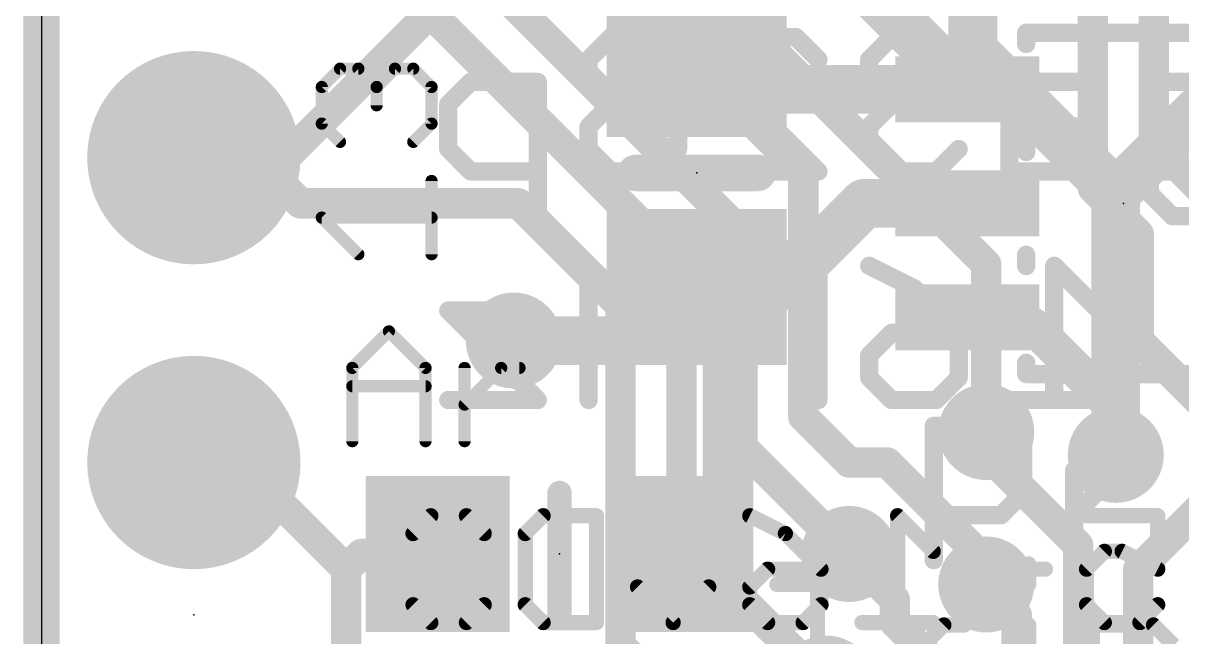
# Model space of a CAD drawing. Extents: x -9 to 9, y -1.3 to 37.
# Drawn here: x -9.04 to 0.61, y 17.6 to 22.71 of the extents above; entities that cross this region are included whole.
import ezdxf

# ---------------------------------------------------------------- set-up
doc = ezdxf.new("R2010")
doc.units = 0
for name, color, linetype in [('1', 12, 'CONTINUOUS'), ('16', 132, 'CONTINUOUS'), ('17', 110, 'CONTINUOUS'), ('18', 110, 'CONTINUOUS'), ('20', 53, 'CONTINUOUS'), ('21', 40, 'CONTINUOUS'), ('22', 6, 'CONTINUOUS'), ('23', 53, 'CONTINUOUS')]:
    doc.layers.add(name, color=color, linetype=linetype)

# ---------------------------------------------------------------- blocks, each defined once
blk = doc.blocks.new('RECT')
blk.add_solid([(-0.5, -0.5), (0.5, -0.5), (-0.5, 0.5), (0.5, 0.5)])
blk = doc.blocks.new('ROUNDP')
at = {"const_width": 0.5}
blk.add_lwpolyline([(0, -0.25, 1), (0, 0.25, 1), (0, -0.25)], format="xyb", dxfattribs=at)
blk = doc.blocks.new('ROUNDV')
at = {"const_width": 0.5}
blk.add_lwpolyline([(0, -0.25, 1), (0, 0.25, 1), (0, -0.25)], format="xyb", dxfattribs=at)

msp = doc.modelspace()

# ---------------------------------------------------------------- linework, layer by layer
at = {"layer": '1'}
for points, const_width in [([(-4.826, 23.622), (-6.985, 21.463)], 0.254), ([(-1.173, 22.159), (-2.128, 23.114)], 0.4064), ([(0.381, 23.114), (0.381, 21.717)], 0.254), ([(-0.127, 22.86), (-0.127, 21.336)], 0.254), ([(-3.429, 22.413), (-3.175, 22.159)], 0.4064), ([(-3.175, 22.159), (-1.173, 22.159)], 0.4064), ([(0.381, 21.717), (0.889, 21.209)], 0.254), ([(-7.493, 21.463), (-7.62, 21.59)], 0.254), ([(-6.985, 21.463), (-7.493, 21.463)], 0.254), ([(-0.127, 21.336), (0.254, 20.955)], 0.254), ([(-2.032, 21.209), (-2.54, 20.701)], 0.4064), ([(-1.173, 21.209), (-2.032, 21.209)], 0.4064), ([(0.254, 20.955), (0.254, 20.066)], 0.254), ([(-3.241, 20.701), (-3.429, 20.513)], 0.4064), ([(-2.54, 20.701), (-3.241, 20.701)], 0.4064), ([(-3.175, 20.259), (-3.429, 20.513)], 0.4064), ([(-3.175, 20.066), (-3.175, 20.259)], 0.4064), ([(-1.107, 20.193), (-1.173, 20.259)], 0.3048), ([(-0.635, 20.193), (-1.107, 20.193)], 0.3048), ([(0.0635, 19.4945), (-0.635, 20.193)], 0.3048), ([(-4.953, 20.066), (-3.175, 20.066)], 0.4064), ([(-3.175, 20.066), (-3.175, 18.581)], 0.4064), ([(0.254, 20.066), (0.9525, 19.3675)], 0.254), ([(0.0635, 19.1135), (0.0635, 19.4945)], 0.3048), ([(-1.016, 19.1262), (-1.016, 19.304)], 0.254), ([(-0.25, 18.3602), (-1.016, 19.1262)], 0.254), ([(-7.239, 19.05), (-7.62, 19.05)], 0.254), ([(-6.35, 18.161), (-7.239, 19.05)], 0.254), ([(-3.263, 18.581), (-3.556, 18.288)], 0.4064), ([(-3.175, 18.581), (-3.263, 18.581)], 0.4064), ([(0.762, 18.669), (0.25, 18.157)], 0.254), ([(-0.25, 16.447), (-0.25, 18.3602)], 0.254), ([(-6.223, 18.288), (-6.35, 18.161)], 0.254), ([(-5.588, 18.288), (-6.223, 18.288)], 0.254), ([(-1.905, 18.034), (-2.159, 18.288)], 0.254), ([(-1.778, 17.907), (-2.159, 18.288)], 0.254), ([(-6.35, 15.621), (-6.35, 18.161)], 0.254), ([(0.25, 18.157), (0.25, 16.447)], 0.254), ([(-0.762, 17.78), (-1.016, 18.034)], 0.254), ([(-1.778, 17.7165), (-1.778, 17.907)], 0.254), ([(-0.762, 17.399), (-0.762, 17.78)], 0.254), ([(-1.25, 17.1885), (-1.778, 17.7165)], 0.254)]:
    msp.add_lwpolyline(points, dxfattribs=dict(at, const_width=const_width))
for points, const_width in [([(-3.3572, 22.4848, 1), (-3.5008, 22.3412)], 0.2032), ([(-3.175, 22.2606, 1), (-3.175, 22.0574)], 0.2032), ([(-3.2468, 22.0872, 1), (-3.1032, 22.2308)], 0.2032), ([(-1.2448, 22.0872, 1), (-1.1012, 22.2308)], 0.2032), ([(-1.173, 22.0574, 1), (-1.173, 22.2606)], 0.2032), ([(0.4259, 21.7619, 1), (0.3361, 21.6721)], 0.127), ([(0.3175, 21.717, 1), (0.4445, 21.717)], 0.127), ([(-7.5751, 21.6349, 1), (-7.6649, 21.5451)], 0.127), ([(-7.493, 21.5265, 1), (-7.493, 21.3995)], 0.127), ([(-7.5379, 21.4181, 1), (-7.4481, 21.5079)], 0.127), ([(-7.0299, 21.5079, 1), (-6.9401, 21.4181)], 0.127), ([(-6.985, 21.3995, 1), (-6.985, 21.5265)], 0.127), ([(-0.0821, 21.3809, 1), (-0.1719, 21.2911)], 0.127), ([(-2.032, 21.3106, 1), (-2.032, 21.1074)], 0.2032), ([(-1.9602, 21.1372, 1), (-2.1038, 21.2808)], 0.2032), ([(-1.173, 21.1074, 1), (-1.173, 21.3106)], 0.2032), ([(-0.1905, 21.336, 1), (-0.0635, 21.336)], 0.127), ([(0.3175, 20.955, 1), (0.1905, 20.955)], 0.127), ([(0.2091, 20.9101, 1), (0.2989, 20.9999)], 0.127), ([(-3.241, 20.8026, 1), (-3.241, 20.5994)], 0.2032), ([(-3.1692, 20.6292, 1), (-3.3128, 20.7728)], 0.2032), ([(-2.6118, 20.7728, 1), (-2.4682, 20.6292)], 0.2032), ([(-2.54, 20.5994, 1), (-2.54, 20.8026)], 0.2032), ([(-3.3572, 20.5848, 1), (-3.5008, 20.4412)], 0.2032), ([(-3.5008, 20.5848, 1), (-3.3572, 20.4412)], 0.2032), ([(-3.0734, 20.259, 1), (-3.2766, 20.259)], 0.2032), ([(-3.2468, 20.1872, 1), (-3.1032, 20.3308)], 0.2032), ([(-1.1191, 20.3129, 1), (-1.2269, 20.2051)], 0.1524), ([(-1.107, 20.2692, 1), (-1.107, 20.1168)], 0.1524), ([(-1.1609, 20.1391, 1), (-1.0531, 20.2469)], 0.1524), ([(-0.5811, 20.2469, 1), (-0.6889, 20.1391)], 0.1524), ([(-0.635, 20.1168, 1), (-0.635, 20.2692)], 0.1524), ([(-4.953, 20.1676, 1), (-4.953, 19.9644)], 0.2032), ([(-3.0734, 20.066, 1), (-3.2766, 20.066)], 0.2032), ([(-3.175, 19.9644, 1), (-3.175, 20.1676)], 0.2032), ([(0.2989, 20.1109, 1), (0.2091, 20.0211)], 0.127), ([(-3.2766, 20.066, 1), (-3.0734, 20.066)], 0.2032), ([(0.1905, 20.066, 1), (0.3175, 20.066)], 0.127), ([(0.1397, 19.4945, 1), (-0.0127, 19.4945)], 0.1524), ([(0.0096, 19.4406, 1), (0.1174, 19.5484)], 0.1524), ([(-0.9525, 19.304, 1), (-1.0795, 19.304)], 0.127), ([(-0.9711, 19.1711, 1), (-1.0609, 19.0813)], 0.127), ([(-7.62, 19.1135, 1), (-7.62, 18.9865)], 0.127), ([(-7.1941, 19.0949, 1), (-7.2839, 19.0051)], 0.127), ([(-7.239, 18.9865, 1), (-7.239, 19.1135)], 0.127), ([(-1.0795, 19.1262, 1), (-0.9525, 19.1262)], 0.127), ([(-0.0127, 19.1135, 1), (0.1397, 19.1135)], 0.1524), ([(-3.263, 18.6826, 1), (-3.263, 18.4794)], 0.2032), ([(-3.1912, 18.5092, 1), (-3.3348, 18.6528)], 0.2032), ([(-3.175, 18.4794, 1), (-3.175, 18.6826)], 0.2032), ([(-3.2766, 18.581, 1), (-3.0734, 18.581)], 0.2032), ([(-3.6278, 18.3598, 1), (-3.4842, 18.2162)], 0.2032), ([(-0.1865, 18.3602, 1), (-0.3135, 18.3602)], 0.127), ([(-0.2949, 18.3153, 1), (-0.2051, 18.4051)], 0.127), ([(-6.223, 18.3515, 1), (-6.223, 18.2245)], 0.127), ([(-6.1781, 18.2431, 1), (-6.2679, 18.3329)], 0.127), ([(-5.588, 18.2245, 1), (-5.588, 18.3515)], 0.127), ([(-2.1141, 18.3329, 1), (-2.2039, 18.2431)], 0.127), ([(-2.1141, 18.3329, 1), (-2.2039, 18.2431)], 0.127), ([(-6.2865, 18.161, 1), (-6.4135, 18.161)], 0.127), ([(-6.3949, 18.2059, 1), (-6.3051, 18.1161)], 0.127), ([(-6.3949, 18.1161, 1), (-6.3051, 18.2059)], 0.127), ([(0.3135, 18.157, 1), (0.1865, 18.157)], 0.127), ([(0.2051, 18.2019, 1), (0.2949, 18.1121)], 0.127), ([(-0.9711, 18.0789, 1), (-1.0609, 17.9891)], 0.127), ([(-1.9499, 17.9891, 1), (-1.8601, 18.0789)], 0.127), ([(-1.7145, 17.907, 1), (-1.8415, 17.907)], 0.127), ([(-1.8229, 17.8621, 1), (-1.7331, 17.9519)], 0.127), ([(-0.6985, 17.78, 1), (-0.8255, 17.78)], 0.127), ([(-0.8069, 17.7351, 1), (-0.7171, 17.8249)], 0.127), ([(-1.7331, 17.7614, 1), (-1.8229, 17.6716)], 0.127), ([(-1.8415, 17.7165, 1), (-1.7145, 17.7165)], 0.127)]:
    msp.add_lwpolyline(points, format="xyb", dxfattribs=dict(at, const_width=const_width))
at = {"layer": '16'}
for points, const_width in [([(-8.89, 36.83), (-8.89, 0)], 0.3048), ([(-1.016, 20.701), (-4.826, 24.511)], 0.254), ([(-5.461, 24.384), (-2.54, 21.463)], 0.254), ([(-3.556, 20.701), (-6.985, 24.13)], 0.254), ([(-1.1275, 22.4856), (-1.1275, 23.9875)], 0.4064), ([(-3.048, 20.955), (-6.096, 24.003)], 0.254), ([(0.0635, 21.2946), (-1.1275, 22.4856)], 0.4064), ([(0.0635, 21.2946), (0.7399, 21.971)], 0.4064), ([(2.032, 21.971), (0.7399, 21.971)], 0.3048), ([(-7.112, 21.59), (-7.62, 21.59)], 0.254), ([(-6.731, 21.209), (-7.112, 21.59)], 0.254), ([(-2.54, 21.463), (-2.54, 19.431)], 0.254), ([(0.0635, 19.1135), (0.0635, 21.2946)], 0.4064), ([(-4.914, 21.209), (-6.731, 21.209)], 0.254), ([(-4.064, 20.359), (-4.914, 21.209)], 0.254), ([(-3.048, 19.177), (-3.048, 20.955)], 0.254), ([(-3.556, 18.415), (-3.556, 20.701)], 0.254), ([(-1.016, 19.304), (-1.016, 20.701)], 0.254), ([(-4.064, 17.526), (-4.064, 20.359)], 0.254), ([(-2.54, 19.431), (-2.159, 19.05)], 0.254), ([(-3.048, 19.177), (-2.159, 18.288)], 0.254), ([(-2.159, 19.05), (-1.8415, 19.05)], 0.254), ([(-1.8415, 19.05), (-1.016, 18.2245)], 0.254), ([(-2.3495, 17.2085), (-3.556, 18.415)], 0.254), ([(-1.016, 18.2245), (-1.016, 18.034)], 0.254), ([(-1.016, 18.161), (-1.016, 18.034)], 0.254), ([(-3.556, 17.018), (-4.064, 17.526)], 0.254)]:
    msp.add_lwpolyline(points, dxfattribs=dict(at, const_width=const_width))
for points, const_width in [([(-1.0557, 22.5574, 1), (-1.1993, 22.4137)], 0.2032), ([(-1.2291, 22.4856, 1), (-1.0259, 22.4856)], 0.2032), ([(0.8118, 21.8992, 1), (0.6681, 22.0428)], 0.2032), ([(0.7399, 22.0472, 1), (0.7399, 21.8948)], 0.1524), ([(-7.62, 21.6535, 1), (-7.62, 21.5265)], 0.127), ([(-7.0671, 21.6349, 1), (-7.1569, 21.5451)], 0.127), ([(-7.112, 21.5265, 1), (-7.112, 21.6535)], 0.127), ([(-2.4765, 21.463, 1), (-2.6035, 21.463)], 0.127), ([(-2.5849, 21.4181, 1), (-2.4951, 21.5079)], 0.127), ([(0.1651, 21.2946, 1), (-0.0381, 21.2946)], 0.2032), ([(-0.0083, 21.3664, 1), (0.1353, 21.2227)], 0.2032), ([(-0.0083, 21.2227, 1), (0.1353, 21.3664)], 0.2032), ([(-6.731, 21.2725, 1), (-6.731, 21.1455)], 0.127), ([(-6.7759, 21.1641, 1), (-6.6861, 21.2539)], 0.127), ([(-4.8691, 21.2539, 1), (-4.9589, 21.1641)], 0.127), ([(-4.914, 21.1455, 1), (-4.914, 21.2725)], 0.127), ([(-2.9845, 20.955, 1), (-3.1115, 20.955)], 0.127), ([(-3.0929, 20.9101, 1), (-3.0031, 20.9999)], 0.127), ([(-3.4925, 20.701, 1), (-3.6195, 20.701)], 0.127), ([(-3.6009, 20.6561, 1), (-3.5111, 20.7459)], 0.127), ([(-0.9525, 20.701, 1), (-1.0795, 20.701)], 0.127), ([(-1.0609, 20.6561, 1), (-0.9711, 20.7459)], 0.127), ([(-4.0005, 20.359, 1), (-4.1275, 20.359)], 0.127), ([(-4.1089, 20.3141, 1), (-4.0191, 20.4039)], 0.127), ([(-2.4951, 19.4759, 1), (-2.5849, 19.3861)], 0.127), ([(-2.6035, 19.431, 1), (-2.4765, 19.431)], 0.127), ([(-1.0795, 19.304, 1), (-0.9525, 19.304)], 0.127), ([(-3.0031, 19.2219, 1), (-3.0929, 19.1321)], 0.127), ([(-3.1115, 19.177, 1), (-2.9845, 19.177)], 0.127), ([(-2.159, 19.1135, 1), (-2.159, 18.9865)], 0.127), ([(-2.2039, 19.0051, 1), (-2.1141, 19.0949)], 0.127), ([(-1.7966, 19.0949, 1), (-1.8864, 19.0051)], 0.127), ([(-1.8415, 18.9865, 1), (-1.8415, 19.1135)], 0.127), ([(-0.0381, 19.1135, 1), (0.1651, 19.1135)], 0.2032), ([(-3.5111, 18.4599, 1), (-3.6009, 18.3701)], 0.127), ([(-3.6195, 18.415, 1), (-3.4925, 18.415)], 0.127), ([(-2.2039, 18.2431, 1), (-2.1141, 18.3329)], 0.127), ([(-0.9525, 18.2245, 1), (-1.0795, 18.2245)], 0.127), ([(-0.9525, 18.161, 1), (-1.0795, 18.161)], 0.127), ([(-1.0609, 18.1796, 1), (-0.9711, 18.2694)], 0.127), ([(-1.0795, 18.034, 1), (-0.9525, 18.034)], 0.127), ([(-1.0795, 18.034, 1), (-0.9525, 18.034)], 0.127), ([(-4.0191, 17.5709, 1), (-4.1089, 17.4811)], 0.127)]:
    msp.add_lwpolyline(points, format="xyb", dxfattribs=dict(at, const_width=const_width))
at = {"layer": '20'}
msp.add_line((-8.89, 34.163), (-8.89, 0), dxfattribs=at)
at = {"layer": '21'}
for points, const_width in [([(-0.683, 22.631), (0.937, 22.631)], 0.1524), ([(-0.683, 22.537), (-0.683, 22.631)], 0.1524), ([(-6.554, 22.1789), (-6.4015, 22.3314)], 0.1016), ([(-6.4015, 22.3314), (-6.2489, 22.3314)], 0.1016), ([(-6.2489, 22.3314), (-6.0964, 22.1789)], 0.1016), ([(-6.0964, 22.1789), (-5.9439, 22.3314)], 0.1016), ([(-5.9439, 22.3314), (-5.7913, 22.3314)], 0.1016), ([(-5.7913, 22.3314), (-5.6388, 22.1789)], 0.1016), ([(-6.554, 21.8738), (-6.554, 22.1789)], 0.1016), ([(-6.0964, 22.1789), (-6.0964, 22.0263)], 0.1016), ([(-5.6388, 22.1789), (-5.6388, 21.8738)], 0.1016), ([(-6.4015, 21.7213), (-6.554, 21.8738)], 0.1016), ([(-5.6388, 21.8738), (-5.7913, 21.7213)], 0.1016), ([(-0.683, 21.637), (-0.683, 21.731)], 0.1524), ([(-2.921, 21.463), (-3.937, 21.463)], 0.3048), ([(-5.6388, 20.7858), (-5.6388, 21.3959)], 0.1016), ([(-6.2489, 20.7858), (-6.554, 21.0908)], 0.1016), ([(-6.554, 21.0908), (-5.6388, 21.0908)], 0.1016), ([(-0.683, 20.687), (-0.683, 20.781)], 0.1524), ([(-6.2992, 19.8379), (-5.9941, 20.143)], 0.1016), ([(-5.9941, 20.143), (-5.6891, 19.8379)], 0.1016), ([(-0.683, 19.787), (-0.683, 19.881)], 0.1524), ([(-6.2992, 19.2278), (-6.2992, 19.8379)], 0.1016), ([(-5.6891, 19.8379), (-5.6891, 19.2278)], 0.1016), ([(-5.3637, 19.2278), (-5.3637, 19.8379)], 0.1016), ([(-5.3637, 19.5329), (-5.0586, 19.8379)], 0.1016), ([(-5.0586, 19.8379), (-4.9061, 19.8379)], 0.1016), ([(0.937, 19.787), (-0.683, 19.787)], 0.1524), ([(-6.2992, 19.6854), (-5.6891, 19.6854)], 0.1016), ([(-1.4535, 18.2372), (-1.4535, 19.3558)], 0.1524), ([(-1.4535, 19.3558), (-0.8942, 19.3558)], 0.1524), ([(-0.8942, 19.3558), (-0.7077, 19.1693)], 0.1524), ([(-0.7077, 19.1693), (-0.7077, 18.7965)], 0.1524), ([(-0.2841, 18.2372), (-0.2841, 18.9829)], 0.1524), ([(-0.2841, 18.6101), (0.0888, 18.9829)], 0.1524), ([(0.0888, 18.9829), (0.2752, 18.9829)], 0.1524), ([(-4.572, 18.796), (-4.572, 17.78)], 0.2032), ([(-0.7077, 18.7965), (-0.8942, 18.6101)], 0.1524), ([(-0.8942, 18.6101), (-1.4535, 18.6101)], 0.1524), ([(-0.6623, 18.2043), (-0.6623, 18.0349)], 0.127), ([(-2.7613, 18.0349), (-2.0834, 18.0349)], 0.127), ([(-2.4223, 17.018), (-2.4223, 18.0349)], 0.127), ([(-1.7088, 17.018), (-1.7088, 17.6959)], 0.127), ([(-1.7088, 17.357), (-1.3699, 17.6959)], 0.127), ([(-1.3699, 17.6959), (-1.2004, 17.6959)], 0.127), ([(-0.8318, 17.6959), (-0.6623, 17.6959)], 0.127), ([(-0.6623, 17.6959), (-0.6623, 17.018)], 0.127), ([(-0.1301, 17.018), (-0.1301, 17.6959)], 0.127), ([(-0.1301, 17.6959), (0.3783, 17.6959)], 0.127), ([(0.3783, 17.6959), (0.5478, 17.5264)], 0.127)]:
    msp.add_lwpolyline(points, dxfattribs=dict(at, const_width=const_width))
for points, const_width in [([(-0.683, 22.6691, 1), (-0.683, 22.5929)], 0.0762), ([(-0.6449, 22.631, 1), (-0.7211, 22.631)], 0.0762), ([(-0.7211, 22.537, 1), (-0.6449, 22.537)], 0.0762), ([(-6.4015, 22.3568, 1), (-6.4015, 22.306)], 0.0508), ([(-6.3835, 22.3134, 1), (-6.4194, 22.3494)], 0.0508), ([(-6.231, 22.3494, 1), (-6.2669, 22.3134)], 0.0508), ([(-6.2489, 22.306, 1), (-6.2489, 22.3568)], 0.0508), ([(-5.9439, 22.3568, 1), (-5.9439, 22.306)], 0.0508), ([(-5.9259, 22.3134, 1), (-5.9618, 22.3494)], 0.0508), ([(-5.7734, 22.3494, 1), (-5.8093, 22.3134)], 0.0508), ([(-5.7913, 22.306, 1), (-5.7913, 22.3568)], 0.0508), ([(-6.5286, 22.1789, 1), (-6.5794, 22.1789)], 0.0508), ([(-6.5719, 22.1968, 1), (-6.536, 22.1609)], 0.0508), ([(-6.071, 22.1789, 1), (-6.1218, 22.1789)], 0.0508), ([(-6.1144, 22.1968, 1), (-6.0784, 22.1609)], 0.0508), ([(-6.1144, 22.1609, 1), (-6.0784, 22.1968)], 0.0508), ([(-5.6134, 22.1789, 1), (-5.6642, 22.1789)], 0.0508), ([(-5.6568, 22.1609, 1), (-5.6208, 22.1968)], 0.0508), ([(-6.1218, 22.0263, 1), (-6.071, 22.0263)], 0.0508), ([(-6.536, 21.8918, 1), (-6.5719, 21.8558)], 0.0508), ([(-5.6208, 21.8558, 1), (-5.6568, 21.8918)], 0.0508), ([(-6.5794, 21.8738, 1), (-6.5286, 21.8738)], 0.0508), ([(-5.6642, 21.8738, 1), (-5.6134, 21.8738)], 0.0508), ([(-6.4194, 21.7033, 1), (-6.3835, 21.7392)], 0.0508), ([(-5.8093, 21.7392, 1), (-5.7734, 21.7033)], 0.0508), ([(-0.6449, 21.731, 1), (-0.7211, 21.731)], 0.0762), ([(-0.7211, 21.637, 1), (-0.6449, 21.637)], 0.0762), ([(-3.937, 21.5392, 1), (-3.937, 21.3868)], 0.1524), ([(-2.921, 21.3868, 1), (-2.921, 21.5392)], 0.1524), ([(-5.6134, 21.3959, 1), (-5.6642, 21.3959)], 0.0508), ([(-6.554, 21.1162, 1), (-6.554, 21.0654)], 0.0508), ([(-6.536, 21.1088, 1), (-6.5719, 21.0729)], 0.0508), ([(-5.6388, 21.0654, 1), (-5.6388, 21.1162)], 0.0508), ([(-6.2669, 20.7678, 1), (-6.231, 20.8037)], 0.0508), ([(-5.6642, 20.7858, 1), (-5.6134, 20.7858)], 0.0508), ([(-0.6449, 20.781, 1), (-0.7211, 20.781)], 0.0762), ([(-0.7211, 20.687, 1), (-0.6449, 20.687)], 0.0762), ([(-5.9762, 20.1609, 1), (-6.0121, 20.125)], 0.0508), ([(-5.9762, 20.125, 1), (-6.0121, 20.1609)], 0.0508), ([(-0.6449, 19.881, 1), (-0.7211, 19.881)], 0.0762), ([(-6.2738, 19.8379, 1), (-6.3246, 19.8379)], 0.0508), ([(-6.3172, 19.8559, 1), (-6.2812, 19.82)], 0.0508), ([(-5.6637, 19.8379, 1), (-5.7145, 19.8379)], 0.0508), ([(-5.707, 19.82, 1), (-5.6711, 19.8559)], 0.0508), ([(-5.3383, 19.8379, 1), (-5.3891, 19.8379)], 0.0508), ([(-5.0586, 19.8633, 1), (-5.0586, 19.8125)], 0.0508), ([(-5.0407, 19.82, 1), (-5.0766, 19.8559)], 0.0508), ([(-4.9061, 19.8125, 1), (-4.9061, 19.8633)], 0.0508), ([(-0.683, 19.8251, 1), (-0.683, 19.7489)], 0.0762), ([(-0.7211, 19.787, 1), (-0.6449, 19.787)], 0.0762), ([(-6.2992, 19.7108, 1), (-6.2992, 19.66)], 0.0508), ([(-5.6891, 19.66, 1), (-5.6891, 19.7108)], 0.0508), ([(-5.3816, 19.5508, 1), (-5.3457, 19.5149)], 0.0508), ([(-1.4154, 19.3558, 1), (-1.4916, 19.3558)], 0.0762), ([(-1.4535, 19.3939, 1), (-1.4535, 19.3177)], 0.0762), ([(-0.8672, 19.3827, 1), (-0.9211, 19.3288)], 0.0762), ([(-0.8942, 19.3177, 1), (-0.8942, 19.3939)], 0.0762), ([(-6.3246, 19.2278, 1), (-6.2738, 19.2278)], 0.0508), ([(-5.7145, 19.2278, 1), (-5.6637, 19.2278)], 0.0508), ([(-5.3891, 19.2278, 1), (-5.3383, 19.2278)], 0.0508), ([(-0.6696, 19.1693, 1), (-0.7458, 19.1693)], 0.0762), ([(-0.7347, 19.1424, 1), (-0.6808, 19.1963)], 0.0762), ([(-0.246, 18.9829, 1), (-0.3222, 18.9829)], 0.0762), ([(0.0888, 19.021, 1), (0.0888, 18.9448)], 0.0762), ([(0.1157, 18.956, 1), (0.0619, 19.0098)], 0.0762), ([(0.2752, 18.9448, 1), (0.2752, 19.021)], 0.0762), ([(-4.5212, 18.796, 1), (-4.6228, 18.796)], 0.1016), ([(-0.7458, 18.7965, 1), (-0.6696, 18.7965)], 0.0762), ([(-0.6808, 18.7695, 1), (-0.7347, 18.8234)], 0.0762), ([(-1.4535, 18.6482, 1), (-1.4535, 18.572)], 0.0762), ([(-0.9211, 18.637, 1), (-0.8672, 18.5831)], 0.0762), ([(-0.8942, 18.572, 1), (-0.8942, 18.6482)], 0.0762), ([(-0.311, 18.637, 1), (-0.2571, 18.5831)], 0.0762), ([(-1.4916, 18.2372, 1), (-1.4154, 18.2372)], 0.0762), ([(-0.6306, 18.2043, 1), (-0.6941, 18.2043)], 0.0635), ([(-0.3222, 18.2372, 1), (-0.246, 18.2372)], 0.0762), ([(-2.7613, 18.0666, 1), (-2.7613, 18.0031)], 0.0635), ([(-2.3906, 18.0349, 1), (-2.4541, 18.0349)], 0.0635), ([(-2.0834, 18.0031, 1), (-2.0834, 18.0666)], 0.0635), ([(-0.6941, 18.0349, 1), (-0.6306, 18.0349)], 0.0635), ([(-4.6228, 17.78, 1), (-4.5212, 17.78)], 0.1016), ([(-1.6771, 17.6959, 1), (-1.7406, 17.6959)], 0.0635), ([(-1.3699, 17.7277, 1), (-1.3699, 17.6642)], 0.0635), ([(-1.3474, 17.6735, 1), (-1.3923, 17.7184)], 0.0635), ([(-1.2004, 17.6642, 1), (-1.2004, 17.7277)], 0.0635), ([(-0.8318, 17.7277, 1), (-0.8318, 17.6642)], 0.0635), ([(-0.6306, 17.6959, 1), (-0.6941, 17.6959)], 0.0635), ([(-0.6623, 17.6642, 1), (-0.6623, 17.7277)], 0.0635), ([(-0.0984, 17.6959, 1), (-0.1619, 17.6959)], 0.0635), ([(-0.1301, 17.7277, 1), (-0.1301, 17.6642)], 0.0635), ([(0.4007, 17.7184, 1), (0.3558, 17.6735)], 0.0635), ([(0.3783, 17.6642, 1), (0.3783, 17.7277)], 0.0635)]:
    msp.add_lwpolyline(points, format="xyb", dxfattribs=dict(at, const_width=const_width))
at = {"layer": '22'}
for points, const_width in [([(-4.1437, 22.5943), (-4.3301, 22.4078)], 0.1524), ([(-3.7708, 22.5943), (-4.1437, 22.5943)], 0.1524), ([(-3.5844, 22.4078), (-3.7708, 22.5943)], 0.1524), ([(-3.1607, 22.4078), (-2.9743, 22.5943)], 0.1524), ([(-2.9743, 22.5943), (-2.6014, 22.5943)], 0.1524), ([(-2.6014, 22.5943), (-2.415, 22.4078)], 0.1524), ([(-1.8049, 22.5943), (-1.9913, 22.4078)], 0.1524), ([(-1.432, 22.5943), (-1.8049, 22.5943)], 0.1524), ([(-1.2456, 22.4078), (-1.432, 22.5943)], 0.1524), ([(-4.3301, 22.4078), (-4.3301, 22.2214)], 0.1524), ([(-3.5844, 22.2214), (-3.5844, 22.4078)], 0.1524), ([(-3.1607, 22.2214), (-3.1607, 22.4078)], 0.1524), ([(-1.9913, 22.4078), (-1.9913, 22.2214)], 0.1524), ([(-5.3131, 22.2214), (-5.4995, 22.035)], 0.1524), ([(-4.7538, 22.2214), (-5.3131, 22.2214)], 0.1524), ([(-4.7538, 21.1029), (-4.7538, 22.2214)], 0.1524), ([(-4.3301, 22.2214), (-4.1437, 22.035)], 0.1524), ([(-3.7708, 22.035), (-3.5844, 22.2214)], 0.1524), ([(-2.415, 21.4757), (-3.1607, 22.2214)], 0.1524), ([(-1.9913, 22.2214), (-1.8049, 22.035)], 0.1524), ([(-0.6355, 22.2214), (-0.8219, 22.035)], 0.1524), ([(-0.2626, 22.2214), (-0.6355, 22.2214)], 0.1524), ([(0.3475, 21.2893), (0.3475, 22.2214)], 0.1524), ([(0.3475, 22.2214), (0.9068, 22.2214)], 0.1524), ([(-5.4995, 22.035), (-5.4995, 21.6621)], 0.1524), ([(-4.1437, 22.035), (-4.3301, 21.8485)], 0.1524), ([(-3.7708, 22.035), (-4.1437, 22.035)], 0.1524), ([(-3.5844, 21.8485), (-3.7708, 22.035)], 0.1524), ([(-1.8049, 22.035), (-1.9913, 21.8485)], 0.1524), ([(-1.8049, 22.035), (-1.6184, 22.035)], 0.1524), ([(-0.8219, 22.035), (-0.8219, 21.4757)], 0.1524), ([(-4.3301, 21.8485), (-4.3301, 21.6621)], 0.1524), ([(-3.5844, 21.6621), (-3.5844, 21.8485)], 0.1524), ([(-1.9913, 21.8485), (-1.9913, 21.6621)], 0.1524), ([(-0.2626, 21.8485), (-0.8219, 21.8485)], 0.1524), ([(-0.0762, 21.6621), (-0.2626, 21.8485)], 0.1524), ([(-5.4995, 21.6621), (-5.3131, 21.4757)], 0.1524), ([(-4.3301, 21.6621), (-4.1437, 21.4757)], 0.1524), ([(-3.7708, 21.4757), (-3.5844, 21.6621)], 0.1524), ([(-1.9913, 21.6621), (-1.8049, 21.4757)], 0.1524), ([(-1.432, 21.4757), (-1.2456, 21.6621)], 0.1524), ([(-0.2626, 21.4757), (-0.0762, 21.6621)], 0.1524), ([(-5.3131, 21.4757), (-4.7538, 21.4757)], 0.1524), ([(-4.1437, 21.4757), (-3.7708, 21.4757)], 0.1524), ([(-3.1607, 21.4757), (-2.415, 21.4757)], 0.1524), ([(-1.8049, 21.4757), (-1.432, 21.4757)], 0.1524), ([(-0.8219, 21.4757), (-0.2626, 21.4757)], 0.1524), ([(0.9068, 21.4757), (0.3475, 21.4757)], 0.1524), ([(0.5339, 21.1029), (0.3475, 21.2893)], 0.1524), ([(0.7204, 21.1029), (0.5339, 21.1029)], 0.1524), ([(-4.3301, 20.6893), (-4.3301, 19.5707)], 0.1524), ([(-3.5844, 19.5707), (-3.5844, 20.6893)], 0.1524), ([(-2.7878, 20.3164), (-3.1607, 20.6893)], 0.1524), ([(-3.1607, 20.6893), (-3.1607, 19.5707)], 0.1524), ([(-2.415, 20.6893), (-2.7878, 20.3164)], 0.1524), ([(-2.415, 19.5707), (-2.415, 20.6893)], 0.1524), ([(-1.9913, 20.6893), (-1.6184, 20.5028)], 0.1524), ([(-0.0762, 20.3164), (-0.449, 20.6893)], 0.1524), ([(-0.449, 20.6893), (-0.449, 19.5707)], 0.1524), ([(-1.6184, 20.5028), (-1.2456, 20.13)], 0.1524), ([(-4.7538, 20.3164), (-5.4995, 20.3164)], 0.1524), ([(-5.4995, 20.3164), (-4.7538, 19.5707)], 0.1524), ([(-3.5844, 20.13), (-4.3301, 20.13)], 0.1524), ([(-1.9913, 19.9436), (-1.8049, 20.13)], 0.1524), ([(-1.8049, 20.13), (-1.2456, 20.13)], 0.1524), ([(-1.2456, 20.13), (-1.2456, 19.7571)], 0.1524), ([(-1.9913, 19.7571), (-1.9913, 19.9436)], 0.1524), ([(-1.8049, 19.5707), (-1.9913, 19.7571)], 0.1524), ([(-1.2456, 19.7571), (-1.432, 19.5707)], 0.1524), ([(-4.7538, 19.5707), (-5.4995, 19.5707)], 0.1524), ([(-1.432, 19.5707), (-1.8049, 19.5707)], 0.1524), ([(-0.0762, 19.5707), (-0.8219, 19.5707)], 0.1524), ([(-5.7932, 18.458), (-5.6449, 18.6063)], 0.127), ([(-5.6449, 18.6063), (-5.3483, 18.6063)], 0.127), ([(-5.3483, 18.6063), (-5.2001, 18.458)], 0.127), ([(-4.8577, 18.458), (-4.7094, 18.6063)], 0.127), ([(-4.7094, 18.6063), (-4.2645, 18.6063)], 0.127), ([(-4.2645, 18.6063), (-4.2645, 17.7165)], 0.127), ([(-3.9222, 18.0131), (-3.9222, 18.6063)], 0.127), ([(-3.329, 18.6063), (-3.329, 18.0131)], 0.127), ([(-2.9867, 18.6063), (-2.6901, 18.458)], 0.127), ([(-1.458, 18.3097), (-1.7546, 18.6063)], 0.127), ([(-1.7546, 18.6063), (-1.7546, 17.7165)], 0.127), ([(-0.1801, 18.6063), (0.4131, 18.6063)], 0.127), ([(0.4131, 18.6063), (0.4131, 18.1614)], 0.127), ([(-5.2001, 18.458), (-5.2001, 17.8648)], 0.127), ([(-4.8577, 17.8648), (-4.8577, 18.458)], 0.127), ([(-2.6901, 18.458), (-2.3935, 18.1614)], 0.127), ([(-0.0318, 18.3097), (-0.1801, 18.1614)], 0.127), ([(0.1165, 18.3097), (-0.0318, 18.3097)], 0.127), ([(0.4131, 18.1614), (0.1165, 18.3097)], 0.127), ([(-2.9867, 18.0131), (-2.8384, 18.1614)], 0.127), ([(-2.8384, 18.1614), (-2.3935, 18.1614)], 0.127), ([(-2.3935, 18.1614), (-2.3935, 17.8648)], 0.127), ([(-0.5225, 18.1614), (-1.1156, 18.1614)], 0.127), ([(-0.1801, 18.1614), (-0.1801, 17.8648)], 0.127), ([(-3.6256, 17.7165), (-3.9222, 18.0131)], 0.127), ([(-3.329, 18.0131), (-3.6256, 17.7165)], 0.127), ([(-2.9867, 17.8648), (-2.9867, 18.0131)], 0.127), ([(-5.6449, 17.7165), (-5.7932, 17.8648)], 0.127), ([(-5.2001, 17.8648), (-5.3483, 17.7165)], 0.127), ([(-4.7094, 17.7165), (-4.8577, 17.8648)], 0.127), ([(-2.8384, 17.7165), (-2.9867, 17.8648)], 0.127), ([(-2.3935, 17.8648), (-2.5418, 17.7165)], 0.127), ([(-0.1801, 17.8648), (-0.0318, 17.7165)], 0.127), ([(0.2648, 17.7165), (0.4131, 17.8648)], 0.127), ([(-5.3483, 17.7165), (-5.6449, 17.7165)], 0.127), ([(-4.2645, 17.7165), (-4.7094, 17.7165)], 0.127), ([(-2.5418, 17.7165), (-2.8384, 17.7165)], 0.127), ([(-1.458, 17.7165), (-2.0511, 17.7165)], 0.127), ([(-0.0318, 17.7165), (0.2648, 17.7165)], 0.127)]:
    msp.add_lwpolyline(points, dxfattribs=dict(at, const_width=const_width))
for points, const_width in [([(-4.1437, 22.6324, 1), (-4.1437, 22.5562)], 0.0762), ([(-4.1167, 22.5673, 1), (-4.1706, 22.6212)], 0.0762), ([(-3.7439, 22.6212, 1), (-3.7977, 22.5673)], 0.0762), ([(-3.7708, 22.5562, 1), (-3.7708, 22.6324)], 0.0762), ([(-2.9743, 22.6324, 1), (-2.9743, 22.5562)], 0.0762), ([(-2.9473, 22.5673, 1), (-3.0012, 22.6212)], 0.0762), ([(-2.5745, 22.6212, 1), (-2.6283, 22.5673)], 0.0762), ([(-2.6014, 22.5562, 1), (-2.6014, 22.6324)], 0.0762), ([(-1.8049, 22.6324, 1), (-1.8049, 22.5562)], 0.0762), ([(-1.7779, 22.5673, 1), (-1.8318, 22.6212)], 0.0762), ([(-1.4051, 22.6212, 1), (-1.459, 22.5673)], 0.0762), ([(-1.432, 22.5562, 1), (-1.432, 22.6324)], 0.0762), ([(-4.292, 22.4078, 1), (-4.3682, 22.4078)], 0.0762), ([(-4.357, 22.4348, 1), (-4.3031, 22.3809)], 0.0762), ([(-3.5463, 22.4078, 1), (-3.6225, 22.4078)], 0.0762), ([(-3.6113, 22.3809, 1), (-3.5574, 22.4348)], 0.0762), ([(-3.1226, 22.4078, 1), (-3.1988, 22.4078)], 0.0762), ([(-3.1876, 22.4348, 1), (-3.1337, 22.3809)], 0.0762), ([(-2.4419, 22.3809, 1), (-2.388, 22.4348)], 0.0762), ([(-1.9532, 22.4078, 1), (-2.0294, 22.4078)], 0.0762), ([(-2.0182, 22.4348, 1), (-1.9643, 22.3809)], 0.0762), ([(-1.2725, 22.3809, 1), (-1.2186, 22.4348)], 0.0762), ([(-5.3131, 22.2595, 1), (-5.3131, 22.1833)], 0.0762), ([(-5.2861, 22.1945, 1), (-5.34, 22.2483)], 0.0762), ([(-4.7157, 22.2214, 1), (-4.7919, 22.2214)], 0.0762), ([(-4.7538, 22.1833, 1), (-4.7538, 22.2595)], 0.0762), ([(-4.3682, 22.2214, 1), (-4.292, 22.2214)], 0.0762), ([(-4.3031, 22.2483, 1), (-4.357, 22.1945)], 0.0762), ([(-3.6225, 22.2214, 1), (-3.5463, 22.2214)], 0.0762), ([(-3.5574, 22.1945, 1), (-3.6113, 22.2483)], 0.0762), ([(-3.1988, 22.2214, 1), (-3.1226, 22.2214)], 0.0762), ([(-3.1337, 22.2483, 1), (-3.1876, 22.1945)], 0.0762), ([(-2.0294, 22.2214, 1), (-1.9532, 22.2214)], 0.0762), ([(-1.9643, 22.2483, 1), (-2.0182, 22.1945)], 0.0762), ([(-0.6355, 22.2595, 1), (-0.6355, 22.1833)], 0.0762), ([(-0.6085, 22.1945, 1), (-0.6624, 22.2483)], 0.0762), ([(-0.2626, 22.1833, 1), (-0.2626, 22.2595)], 0.0762), ([(0.3856, 22.2214, 1), (0.3094, 22.2214)], 0.0762), ([(0.3475, 22.2595, 1), (0.3475, 22.1833)], 0.0762), ([(-5.4614, 22.035, 1), (-5.5376, 22.035)], 0.0762), ([(-5.5264, 22.0619, 1), (-5.4725, 22.008)], 0.0762), ([(-4.1437, 22.0731, 1), (-4.1437, 21.9969)], 0.0762), ([(-4.1167, 22.008, 1), (-4.1706, 22.0619)], 0.0762), ([(-4.1706, 22.008, 1), (-4.1167, 22.0619)], 0.0762), ([(-3.7439, 22.0619, 1), (-3.7977, 22.008)], 0.0762), ([(-3.7977, 22.0619, 1), (-3.7439, 22.008)], 0.0762), ([(-3.7708, 21.9969, 1), (-3.7708, 22.0731)], 0.0762), ([(-1.8049, 22.0731, 1), (-1.8049, 21.9969)], 0.0762), ([(-1.7779, 22.008, 1), (-1.8318, 22.0619)], 0.0762), ([(-1.8318, 22.008, 1), (-1.7779, 22.0619)], 0.0762), ([(-1.6184, 21.9969, 1), (-1.6184, 22.0731)], 0.0762), ([(-0.7838, 22.035, 1), (-0.86, 22.035)], 0.0762), ([(-0.8488, 22.0619, 1), (-0.7949, 22.008)], 0.0762), ([(-4.292, 21.8485, 1), (-4.3682, 21.8485)], 0.0762), ([(-3.5463, 21.8485, 1), (-3.6225, 21.8485)], 0.0762), ([(-1.9532, 21.8485, 1), (-2.0294, 21.8485)], 0.0762), ([(-0.8219, 21.8866, 1), (-0.8219, 21.8104)], 0.0762), ([(-0.2357, 21.8755, 1), (-0.2896, 21.8216)], 0.0762), ([(-0.2626, 21.8104, 1), (-0.2626, 21.8866)], 0.0762), ([(-4.357, 21.8755, 1), (-4.3031, 21.8216)], 0.0762), ([(-3.6113, 21.8216, 1), (-3.5574, 21.8755)], 0.0762), ([(-2.0182, 21.8755, 1), (-1.9643, 21.8216)], 0.0762), ([(-5.4725, 21.6891, 1), (-5.5264, 21.6352)], 0.0762), ([(-4.3031, 21.6891, 1), (-4.357, 21.6352)], 0.0762), ([(-3.5574, 21.6352, 1), (-3.6113, 21.6891)], 0.0762), ([(-1.9643, 21.6891, 1), (-2.0182, 21.6352)], 0.0762), ([(-1.2186, 21.6352, 1), (-1.2725, 21.6891)], 0.0762), ([(-0.0492, 21.6352, 1), (-0.1031, 21.6891)], 0.0762), ([(-0.1031, 21.6352, 1), (-0.0492, 21.6891)], 0.0762), ([(-5.5376, 21.6621, 1), (-5.4614, 21.6621)], 0.0762), ([(-4.3682, 21.6621, 1), (-4.292, 21.6621)], 0.0762), ([(-3.6225, 21.6621, 1), (-3.5463, 21.6621)], 0.0762), ([(-2.0294, 21.6621, 1), (-1.9532, 21.6621)], 0.0762), ([(-5.3131, 21.5138, 1), (-5.3131, 21.4376)], 0.0762), ([(-5.34, 21.4488, 1), (-5.2861, 21.5026)], 0.0762), ([(-4.7538, 21.4376, 1), (-4.7538, 21.5138)], 0.0762), ([(-4.1437, 21.5138, 1), (-4.1437, 21.4376)], 0.0762), ([(-4.1706, 21.4488, 1), (-4.1167, 21.5026)], 0.0762), ([(-3.7977, 21.5026, 1), (-3.7439, 21.4488)], 0.0762), ([(-3.7708, 21.4376, 1), (-3.7708, 21.5138)], 0.0762), ([(-3.1607, 21.5138, 1), (-3.1607, 21.4376)], 0.0762), ([(-2.4419, 21.4488, 1), (-2.388, 21.5026)], 0.0762), ([(-2.415, 21.4376, 1), (-2.415, 21.5138)], 0.0762), ([(-1.8049, 21.5138, 1), (-1.8049, 21.4376)], 0.0762), ([(-1.8318, 21.4488, 1), (-1.7779, 21.5026)], 0.0762), ([(-1.459, 21.5026, 1), (-1.4051, 21.4488)], 0.0762), ([(-1.432, 21.4376, 1), (-1.432, 21.5138)], 0.0762), ([(-0.8219, 21.5138, 1), (-0.8219, 21.4376)], 0.0762), ([(-0.2896, 21.5026, 1), (-0.2357, 21.4488)], 0.0762), ([(-0.2626, 21.4376, 1), (-0.2626, 21.5138)], 0.0762), ([(0.3475, 21.5138, 1), (0.3475, 21.4376)], 0.0762), ([(-0.86, 21.4757, 1), (-0.7838, 21.4757)], 0.0762), ([(0.3744, 21.3162, 1), (0.3206, 21.2623)], 0.0762), ([(0.3094, 21.2893, 1), (0.3856, 21.2893)], 0.0762), ([(0.5339, 21.141, 1), (0.5339, 21.0648)], 0.0762), ([(0.507, 21.0759, 1), (0.5609, 21.1298)], 0.0762), ([(-4.7919, 21.1029, 1), (-4.7157, 21.1029)], 0.0762), ([(-4.292, 20.6893, 1), (-4.3682, 20.6893)], 0.0762), ([(-3.5463, 20.6893, 1), (-3.6225, 20.6893)], 0.0762), ([(-3.1337, 20.7162, 1), (-3.1876, 20.6623)], 0.0762), ([(-3.1226, 20.6893, 1), (-3.1988, 20.6893)], 0.0762), ([(-2.3769, 20.6893, 1), (-2.4531, 20.6893)], 0.0762), ([(-2.388, 20.6623, 1), (-2.4419, 20.7162)], 0.0762), ([(-1.9742, 20.7233, 1), (-2.0083, 20.6552)], 0.0762), ([(-0.4221, 20.7162, 1), (-0.476, 20.6623)], 0.0762), ([(-0.4109, 20.6893, 1), (-0.4871, 20.6893)], 0.0762), ([(-1.5915, 20.5298, 1), (-1.6454, 20.4759)], 0.0762), ([(-1.6355, 20.4688, 1), (-1.6014, 20.5369)], 0.0762), ([(-5.4995, 20.3545, 1), (-5.4995, 20.2783)], 0.0762), ([(-5.4725, 20.3433, 1), (-5.5264, 20.2895)], 0.0762), ([(-4.7538, 20.2783, 1), (-4.7538, 20.3545)], 0.0762), ([(-2.8148, 20.3433, 1), (-2.7609, 20.2895)], 0.0762), ([(-2.8148, 20.2895, 1), (-2.7609, 20.3433)], 0.0762), ([(-0.1031, 20.2895, 1), (-0.0492, 20.3433)], 0.0762), ([(-4.3301, 20.1681, 1), (-4.3301, 20.0919)], 0.0762), ([(-3.5844, 20.0919, 1), (-3.5844, 20.1681)], 0.0762), ([(-1.8049, 20.1681, 1), (-1.8049, 20.0919)], 0.0762), ([(-1.7779, 20.103, 1), (-1.8318, 20.1569)], 0.0762), ([(-1.2075, 20.13, 1), (-1.2837, 20.13)], 0.0762), ([(-1.2725, 20.103, 1), (-1.2186, 20.1569)], 0.0762), ([(-1.2456, 20.0919, 1), (-1.2456, 20.1681)], 0.0762), ([(-1.9532, 19.9436, 1), (-2.0294, 19.9436)], 0.0762), ([(-2.0182, 19.9705, 1), (-1.9643, 19.9166)], 0.0762), ([(-1.9643, 19.7841, 1), (-2.0182, 19.7302)], 0.0762), ([(-1.2186, 19.7302, 1), (-1.2725, 19.7841)], 0.0762), ([(-2.0294, 19.7571, 1), (-1.9532, 19.7571)], 0.0762), ([(-1.2837, 19.7571, 1), (-1.2075, 19.7571)], 0.0762), ([(-5.4995, 19.6088, 1), (-5.4995, 19.5326)], 0.0762), ([(-4.7807, 19.5438, 1), (-4.7268, 19.5976)], 0.0762), ([(-4.7538, 19.5326, 1), (-4.7538, 19.6088)], 0.0762), ([(-4.3682, 19.5707, 1), (-4.292, 19.5707)], 0.0762), ([(-3.6225, 19.5707, 1), (-3.5463, 19.5707)], 0.0762), ([(-3.1988, 19.5707, 1), (-3.1226, 19.5707)], 0.0762), ([(-2.4531, 19.5707, 1), (-2.3769, 19.5707)], 0.0762), ([(-1.8049, 19.6088, 1), (-1.8049, 19.5326)], 0.0762), ([(-1.8318, 19.5438, 1), (-1.7779, 19.5976)], 0.0762), ([(-1.459, 19.5976, 1), (-1.4051, 19.5438)], 0.0762), ([(-1.432, 19.5326, 1), (-1.432, 19.6088)], 0.0762), ([(-0.8219, 19.6088, 1), (-0.8219, 19.5326)], 0.0762), ([(-0.4871, 19.5707, 1), (-0.4109, 19.5707)], 0.0762), ([(-0.0762, 19.5326, 1), (-0.0762, 19.6088)], 0.0762), ([(-5.6449, 18.638, 1), (-5.6449, 18.5745)], 0.0635), ([(-5.6225, 18.5838, 1), (-5.6674, 18.6287)], 0.0635), ([(-5.3259, 18.6287, 1), (-5.3708, 18.5838)], 0.0635), ([(-5.3483, 18.5745, 1), (-5.3483, 18.638)], 0.0635), ([(-4.7094, 18.638, 1), (-4.7094, 18.5745)], 0.0635), ([(-4.687, 18.5838, 1), (-4.7319, 18.6287)], 0.0635), ([(-4.2328, 18.6063, 1), (-4.2963, 18.6063)], 0.0635), ([(-4.2645, 18.5745, 1), (-4.2645, 18.638)], 0.0635), ([(-3.8904, 18.6063, 1), (-3.9539, 18.6063)], 0.0635), ([(-3.2973, 18.6063, 1), (-3.3608, 18.6063)], 0.0635), ([(-2.9725, 18.6347, 1), (-3.0009, 18.5779)], 0.0635), ([(-1.7228, 18.6063, 1), (-1.7863, 18.6063)], 0.0635), ([(-1.7321, 18.6287, 1), (-1.777, 18.5838)], 0.0635), ([(-0.1801, 18.638, 1), (-0.1801, 18.5745)], 0.0635), ([(0.4448, 18.6063, 1), (0.3813, 18.6063)], 0.0635), ([(0.4131, 18.5745, 1), (0.4131, 18.638)], 0.0635), ([(-5.8157, 18.4804, 1), (-5.7708, 18.4355)], 0.0635), ([(-5.1683, 18.458, 1), (-5.2318, 18.458)], 0.0635), ([(-5.2225, 18.4355, 1), (-5.1776, 18.4804)], 0.0635), ([(-4.826, 18.458, 1), (-4.8895, 18.458)], 0.0635), ([(-4.8802, 18.4804, 1), (-4.8353, 18.4355)], 0.0635), ([(-2.6676, 18.4804, 1), (-2.7125, 18.4355)], 0.0635), ([(-2.7043, 18.4296, 1), (-2.6759, 18.4864)], 0.0635), ([(-1.4804, 18.2872, 1), (-1.4355, 18.3321)], 0.0635), ([(-0.0318, 18.3414, 1), (-0.0318, 18.2779)], 0.0635), ([(-0.0094, 18.2872, 1), (-0.0543, 18.3321)], 0.0635), ([(0.1307, 18.3381, 1), (0.1023, 18.2813)], 0.0635), ([(0.1165, 18.2779, 1), (0.1165, 18.3414)], 0.0635), ([(-2.8384, 18.1931, 1), (-2.8384, 18.1296)], 0.0635), ([(-2.8159, 18.1389, 1), (-2.8608, 18.1838)], 0.0635), ([(-2.3617, 18.1614, 1), (-2.4252, 18.1614)], 0.0635), ([(-2.4159, 18.1389, 1), (-2.371, 18.1838)], 0.0635), ([(-2.3935, 18.1296, 1), (-2.3935, 18.1931)], 0.0635), ([(-1.1156, 18.1931, 1), (-1.1156, 18.1296)], 0.0635), ([(-0.5225, 18.1296, 1), (-0.5225, 18.1931)], 0.0635), ([(-0.1484, 18.1614, 1), (-0.2119, 18.1614)], 0.0635), ([(-0.2026, 18.1838, 1), (-0.1577, 18.1389)], 0.0635), ([(0.3813, 18.1614, 1), (0.4448, 18.1614)], 0.0635), ([(0.3989, 18.133, 1), (0.4273, 18.1898)], 0.0635), ([(-3.8997, 18.0355, 1), (-3.9446, 17.9906)], 0.0635), ([(-3.3066, 17.9906, 1), (-3.3515, 18.0355)], 0.0635), ([(-2.9549, 18.0131, 1), (-3.0184, 18.0131)], 0.0635), ([(-3.0091, 18.0355, 1), (-2.9642, 17.9906)], 0.0635), ([(-3.9539, 18.0131, 1), (-3.8904, 18.0131)], 0.0635), ([(-3.3608, 18.0131, 1), (-3.2973, 18.0131)], 0.0635), ([(-5.7708, 17.8872, 1), (-5.8157, 17.8423)], 0.0635), ([(-5.2318, 17.8648, 1), (-5.1683, 17.8648)], 0.0635), ([(-5.1776, 17.8423, 1), (-5.2225, 17.8872)], 0.0635), ([(-4.8353, 17.8872, 1), (-4.8802, 17.8423)], 0.0635), ([(-4.8895, 17.8648, 1), (-4.826, 17.8648)], 0.0635), ([(-3.0184, 17.8648, 1), (-2.9549, 17.8648)], 0.0635), ([(-2.9642, 17.8872, 1), (-3.0091, 17.8423)], 0.0635), ([(-2.4252, 17.8648, 1), (-2.3617, 17.8648)], 0.0635), ([(-2.371, 17.8423, 1), (-2.4159, 17.8872)], 0.0635), ([(-0.2119, 17.8648, 1), (-0.1484, 17.8648)], 0.0635), ([(-0.1577, 17.8872, 1), (-0.2026, 17.8423)], 0.0635), ([(0.4355, 17.8423, 1), (0.3906, 17.8872)], 0.0635), ([(-5.6449, 17.7482, 1), (-5.6449, 17.6848)], 0.0635), ([(-5.6674, 17.694, 1), (-5.6225, 17.739)], 0.0635), ([(-5.3708, 17.739, 1), (-5.3259, 17.694)], 0.0635), ([(-5.3483, 17.6848, 1), (-5.3483, 17.7482)], 0.0635), ([(-4.7094, 17.7482, 1), (-4.7094, 17.6848)], 0.0635), ([(-4.7319, 17.694, 1), (-4.687, 17.739)], 0.0635), ([(-4.2645, 17.6848, 1), (-4.2645, 17.7482)], 0.0635), ([(-3.648, 17.739, 1), (-3.6031, 17.694)], 0.0635), ([(-3.648, 17.694, 1), (-3.6031, 17.739)], 0.0635), ([(-2.8384, 17.7482, 1), (-2.8384, 17.6848)], 0.0635), ([(-2.8608, 17.694, 1), (-2.8159, 17.739)], 0.0635), ([(-2.5642, 17.739, 1), (-2.5193, 17.694)], 0.0635), ([(-2.5418, 17.6848, 1), (-2.5418, 17.7482)], 0.0635), ([(-2.0511, 17.7482, 1), (-2.0511, 17.6848)], 0.0635), ([(-1.458, 17.6848, 1), (-1.458, 17.7482)], 0.0635), ([(-0.0318, 17.7482, 1), (-0.0318, 17.6848)], 0.0635), ([(-0.0543, 17.694, 1), (-0.0094, 17.739)], 0.0635), ([(0.2423, 17.739, 1), (0.2872, 17.694)], 0.0635), ([(0.2648, 17.6848, 1), (0.2648, 17.7482)], 0.0635), ([(-4.2963, 17.7165, 1), (-4.2328, 17.7165)], 0.0635), ([(-1.7863, 17.7165, 1), (-1.7228, 17.7165)], 0.0635)]:
    msp.add_lwpolyline(points, format="xyb", dxfattribs=dict(at, const_width=const_width))
at = {"layer": '23'}
for p in [(-3.429, 21.463), (0.127, 21.209), (-4.572, 18.288), (-7.62, 17.78)]:
    msp.add_point(p, dxfattribs=at)

# ---------------------------------------------------------------- block references
at = {"layer": '1', "rotation": 270}
for p, xscale, yscale in [((-3.429, 22.413), 1.3, 1.5), ((-1.173, 22.159), 0.55, 1.2), ((-1.173, 21.209), 0.55, 1.2), ((-3.429, 20.513), 1.3, 1.5), ((-1.173, 20.259), 0.55, 1.2)]:
    msp.add_blockref('RECT', p, dxfattribs=dict(at, xscale=xscale, yscale=yscale))
at = {"layer": '1', "xscale": 1.2, "yscale": 1.3}
for p in [(-5.588, 18.288), (-3.556, 18.288)]:
    msp.add_blockref('RECT', p, dxfattribs=at)
at = {"layer": '17', "xscale": 1.778, "yscale": 1.778}
for p in [(-7.62, 21.59), (-7.62, 21.59), (-7.62, 19.05), (-7.62, 19.05)]:
    msp.add_blockref('ROUNDP', p, dxfattribs=at)
at = {"layer": '18', "xscale": 0.8001, "yscale": 0.8001}
for p in [(-4.953, 20.066), (-4.953, 20.066), (-1.016, 19.304), (-1.016, 19.304), (0.0635, 19.1135), (0.0635, 19.1135), (-2.159, 18.288), (-2.159, 18.288), (-1.016, 18.034), (-1.016, 18.034), (-2.3495, 17.2085), (-2.3495, 17.2085)]:
    msp.add_blockref('ROUNDV', p, dxfattribs=at)

doc.saveas('drawing.dxf')
